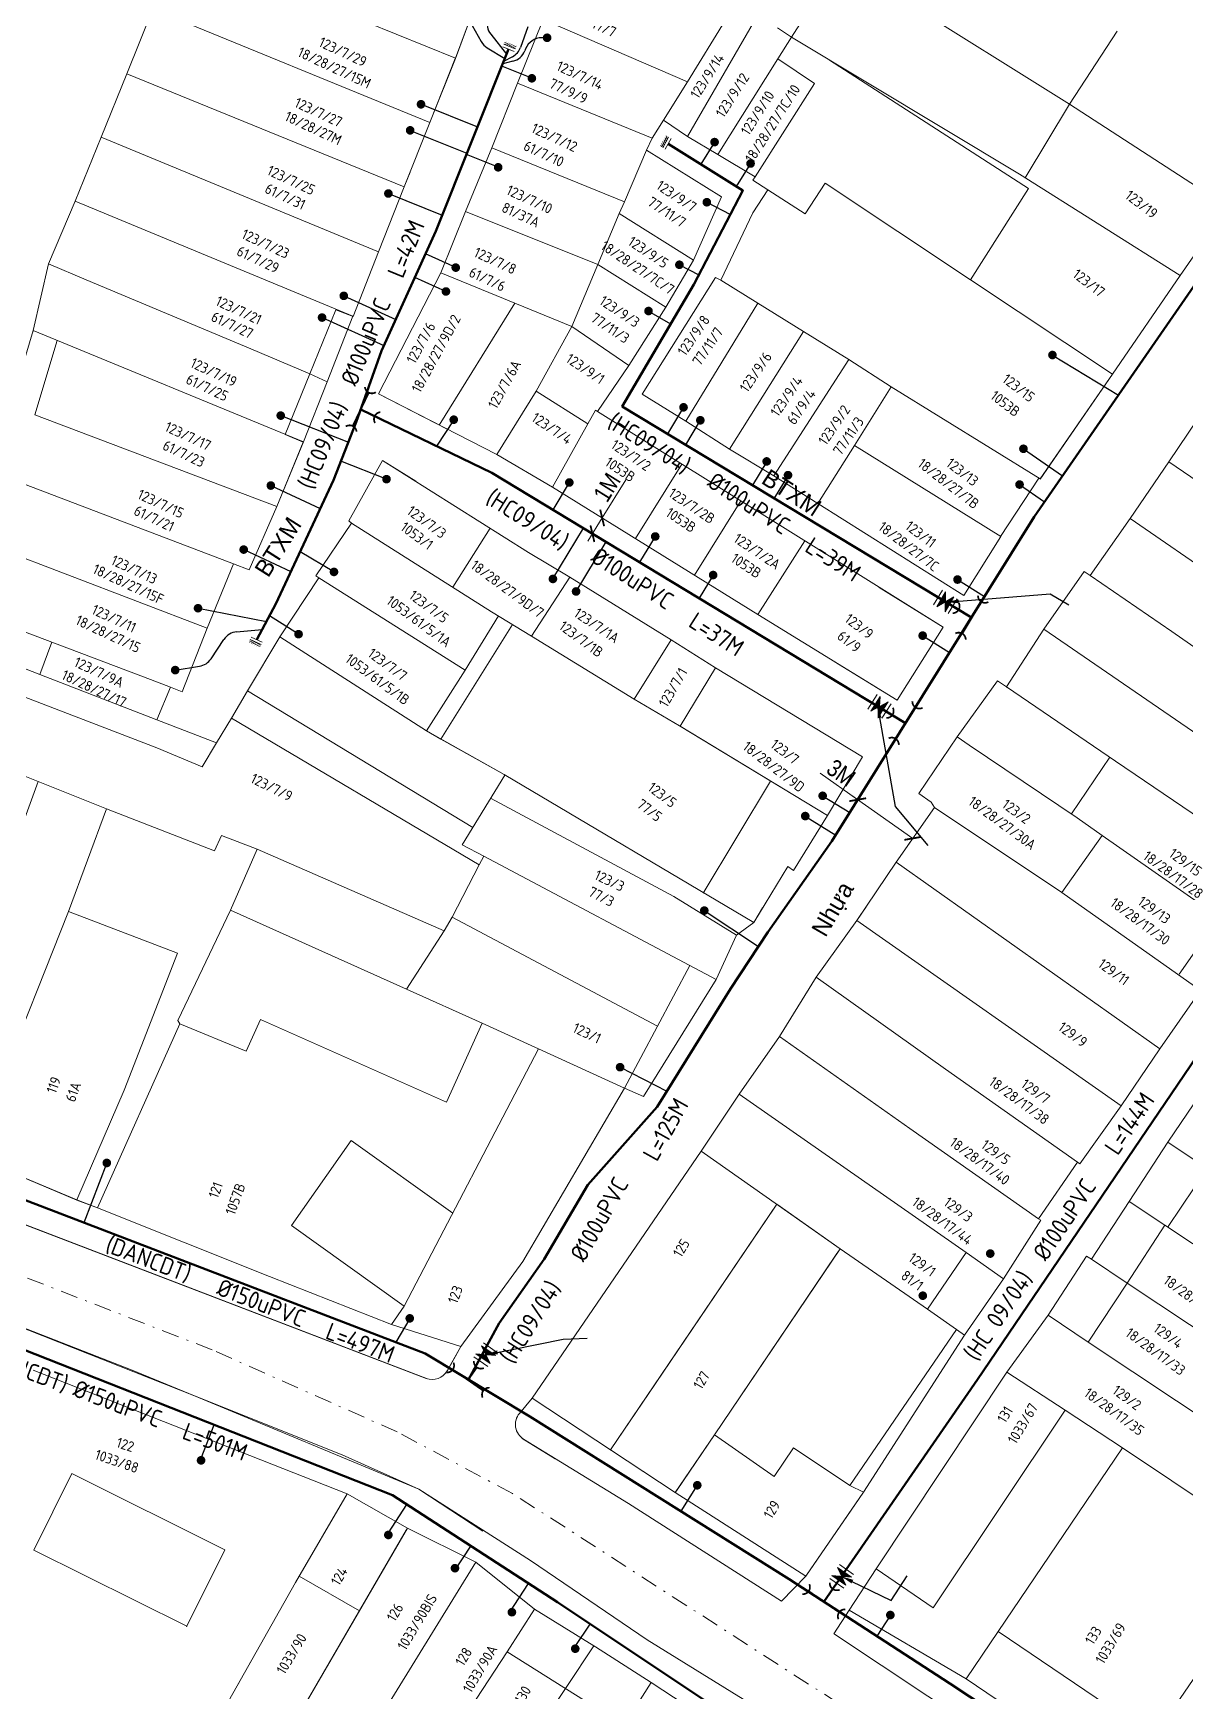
# Model space of a CAD drawing. Header units: inches. Extents: x 595615 to 1194060, y 1190840 to 2385448.
# Drawn here: x 597055.6 to 597122.4, y 1192184.5 to 1192280.7 of the extents above; entities that cross this region are included whole.
import ezdxf
from ezdxf.enums import TextEntityAlignment as Align

# ---------------------------------------------------------------- set-up
doc = ezdxf.new("R2010")
doc.units = ezdxf.units.IN
doc.header["$MEASUREMENT"] = 0
doc.linetypes.add('CENTER2', pattern=[1.125, 0.75, -0.125, 0.125, -0.125])
doc.linetypes.add('DASHDOTX2', pattern=[2, 1, -0.5, 0, -0.5])
doc.layers.get('Defpoints').update_dxf_attribs({"color": 1})
for name, color, linetype, lineweight in [('Chitiet', 4, 'Continuous', 9), ('DN 100 uPVC', 4, 'Continuous', 50), ('DN 150 uPVC', 4, 'Continuous', 50), ('DN 25 PE', 40, 'Continuous', 30), ('DUONG CACH LE', 112, 'Continuous', 5), ('NAM-CDAI', 220, 'Continuous', 25), ('Nen tim duong', 9, 'CENTER2', 0), ('Nen_HTHANH-TP', 9, 'Continuous', 0), ('Nen_SN-HTHANH-TP_new', 7, 'Continuous', 0), ('Nen_SN_HTHANH_old', 9, 'Continuous', 0), ('Te', 4, 'Continuous', 15), ('TEXT PIPE', 3, 'Continuous', 25), ('Text_GiaoThong', 142, 'Continuous', 0), ('TLK 15', 220, 'Continuous', 20), ('VAN', 7, 'Continuous', 20)]:
    doc.layers.add(name, color=color, linetype=linetype, lineweight=lineweight)
doc.layers.add('ki hieu van', color=170, linetype='Continuous')
doc.styles.add('Giao Thong', font='VAPTIMN_0.TTF', dxfattribs={"height": 1})
doc.styles.add('Sonha_QTB', font='isocp.shx', dxfattribs={"height": 0.6, "bigfont": 'bigfont.shx'})
doc.styles.add('text', font='isocp2.shx')
doc.styles.add('VNI-HC', font='VHELVCN_0.TTF')
doc.dimstyles.new('DUONG KICH THUOC', dxfattribs={"dimtxt": 1, "dimasz": 0.7, "dimexe": 0.5, "dimexo": 0.3, "dimgap": 0.2, "dimtad": 1, "dimzin": 0, "dimdsep": 46, "dimtxsty": 'VNI-HC', "dimblk": 'ARCHTICK', "dimcen": 0.09, "dimdle": 0.5, "dimclrd": 256, "dimclre": 256, "dimclrt": 256, "dimadec": 0, "dimazin": 0, "dimtfac": 1, "dimtofl": 0, "dimtmove": 0, "dimatfit": 3, "dimfxl": 1, "dimtolj": 1, "dimtzin": 0, "dimlwd": -1, "dimlwe": -1, "dimarcsym": 0})

# ---------------------------------------------------------------- blocks, each defined once
blk = doc.blocks.new('VAN')
at = {"layer": 'VAN'}
h = blk.add_hatch(color=256, dxfattribs=at)
h.paths.add_polyline_path([(0.207, -0.5), (0.49, 0), (0.207, 0.5)])
h.paths.add_polyline_path([(0.774, 0.5), (0.49, 0), (0.774, -0.5)])
at = {"layer": 'VAN', "ltscale": 100}
for p, q in [((0, 0.5), (0, -0.5)), ((0.774, -0.5), (0.207, 0.5)), ((0.207, -0.5), (0.774, 0.5)), ((0.207, 0.5), (0.207, -0.5)), ((0.774, 0.5), (0.774, -0.5)), ((0.981, 0.5), (0.981, -0.5))]:
    blk.add_line(p, q, dxfattribs=at)
blk = doc.blocks.new('TE+VAN')
at = {"layer": 'Chitiet', "ltscale": 100, "const_width": 0.1}
for points in [[(-0.35, 1.276, 0.571257), (0.35, 1.276)], [(1.098, 0.35, 0.571257), (1.098, -0.35)], [(0.35, -1.276, 0.571257), (-0.35, -1.276)]]:
    blk.add_lwpolyline(points, format="xyb", dxfattribs=at)
for points in [[(0, -1.076), (0, 1.076)], [(0.898, 0), (0, 0)]]:
    blk.add_lwpolyline(points, dxfattribs=at)
at = {"layer": 'VAN'}
blk.add_blockref('VAN', (1.305, 0), dxfattribs=at)
blk = doc.blocks.new('BIT')
at = {"layer": 'Chitiet', "ltscale": 100}
for p, q in [((0.35, 0), (-0.35, 0)), ((-0.303, -0.163), (-0.35, -0.21)), ((0.35, -0.163), (-0.35, -0.163)), ((-0.179, -0.163), (-0.342, -0.325)), ((-0.056, -0.163), (-0.218, -0.325)), ((0.068, -0.163), (-0.094, -0.325)), ((0.192, -0.163), (0.029, -0.325)), ((0.316, -0.163), (0.153, -0.325)), ((0.35, -0.252), (0.277, -0.325))]:
    blk.add_line(p, q, dxfattribs=at)
blk = doc.blocks.new('TE1')
at = {"layer": 'Chitiet', "ltscale": 100, "const_width": 0.1}
for points in [[(-0.35, 1.276, 0.571257), (0.35, 1.276)], [(1.098, 0.35, 0.571257), (1.098, -0.35)], [(0.35, -1.276, 0.571257), (-0.35, -1.276)]]:
    blk.add_lwpolyline(points, format="xyb", dxfattribs=at)
for points in [[(0, -1.076), (0, 1.076)], [(0.898, 0), (0, 0)]]:
    blk.add_lwpolyline(points, dxfattribs=at)
blk = doc.blocks.new('_ArchTick')
at = {"color": 0, "linetype": 'ByBlock', "const_width": 0.15}
blk.add_lwpolyline([(-0.5, -0.5), (0.5, 0.5)], dxfattribs=at)
blk = doc.blocks.new('*D80')
at = {"layer": 'Defpoints', "color": 0}
for p in [(597103.415, 1192236.252), (597106.598, 1192233.991), (597106.609, 1192234.006)]:
    blk.add_point(p, dxfattribs=at)
at = {"layer": 'DUONG CACH LE'}
for p, q in [((597103.404, 1192236.237), (597101.226, 1192237.769)), ((597106.598, 1192233.991), (597102.995, 1192236.525)), ((597103.242, 1192236.007), (597103.117, 1192235.828)), ((597106.436, 1192233.761), (597106.311, 1192233.582))]:
    blk.add_line(p, q, dxfattribs=at)
at = {"layer": 'DUONG CACH LE', "xscale": 0.7, "yscale": 0.7, "zscale": 0.7}
for p, rotation in [((597103.404, 1192236.237), 144.8852671210333), ((597106.598, 1192233.991), 324.8852671210333)]:
    blk.add_blockref('_ArchTick', p, dxfattribs=dict(at, rotation=rotation))
at = {"layer": 'DUONG CACH LE', "insert": (597102.438, 1192237.786), "char_height": 1, "attachment_point": 5, "rotation": 324.88527, "style": 'VNI-HC'}
blk.add_mtext('\\A1;3M', dxfattribs=at)
blk = doc.blocks.new('TLK 15')
at = {"layer": 'TLK 15', "linetype": 'Continuous', "const_width": 0.25}
blk.add_lwpolyline([(-0.125, 0, 1), (0.125, 0, 1)], format="xyb", close=True, dxfattribs=at)
blk = doc.blocks.new('*D141')
at = {"layer": 'Defpoints', "color": 0}
for p in [(597088.573, 1192252.586), (597088.573, 1192252.586), (597088.006, 1192251.672)]:
    blk.add_point(p, dxfattribs=at)
at = {"layer": 'DUONG CACH LE'}
for p, q in [((597088.573, 1192252.586), (597089.949, 1192254.806)), ((597087.743, 1192251.247), (597088.573, 1192252.586)), ((597088.828, 1192252.428), (597088.998, 1192252.323)), ((597088.261, 1192251.514), (597088.431, 1192251.408))]:
    blk.add_line(p, q, dxfattribs=at)
at = {"layer": 'DUONG CACH LE', "xscale": 0.7, "yscale": 0.7, "zscale": 0.7}
for p, rotation in [((597088.573, 1192252.586), 58.2056012453698), ((597088.006, 1192251.672), 238.2056012453698)]:
    blk.add_blockref('_ArchTick', p, dxfattribs=dict(at, rotation=rotation))
at = {"layer": 'DUONG CACH LE', "insert": (597088.851, 1192254.363), "char_height": 1, "attachment_point": 5, "rotation": 58.2056, "style": 'VNI-HC'}
blk.add_mtext('\\A1;1M', dxfattribs=at)

msp = doc.modelspace()

# ---------------------------------------------------------------- linework, layer by layer
at = {"layer": 'DN 100 uPVC'}
msp.add_lwpolyline([(597150.191, 1192306.112), (597150.191, 1192306.112), (597146.47, 1192300.422), (597138.209, 1192287.946), (597135.148, 1192283.4), (597131.848, 1192278.992), (597127.962, 1192273.358, -0.000215), (597127.961, 1192273.357), (597123.421, 1192266.787, -0.000073), (597123.421, 1192266.787), (597113.644, 1192252.647), (597101.9, 1192233.823), (597098.193, 1192228.556), (597096.022, 1192225.268), (597091.769, 1192218.413), (597087.736, 1192213.884), (597085.202, 1192209.568), (597082.599, 1192205.868), (597080.789, 1192202.557)], format="xyb", dxfattribs=at)
for points in [[(597101.441, 1192189.695), (597110.348, 1192202.584), (597129.965, 1192231.48), (597137.327, 1192242.445), (597145.561, 1192254.861), (597152.95, 1192265.767), (597164.577, 1192282.801), (597172.43, 1192293.66), (597177.579, 1192300.639)], [(597068.53, 1192245.532), (597069.642, 1192247.609), (597072.98, 1192254.778), (597074.303, 1192258.153), (597075.759, 1192262.277), (597078.914, 1192269.219), (597083.136, 1192279.787)], [(597110.007, 1192246.818), (597089.741, 1192259.053), (597093.89, 1192266.135), (597096.739, 1192271.578), (597092.4, 1192274.294)], [(597106.179, 1192240.682), (597082.174, 1192255.199), (597074.563, 1192258.888)]]:
    msp.add_lwpolyline(points, dxfattribs=at)
at = {"layer": 'DN 150 uPVC'}
for points in [[(596922.505, 1192245.439), (596934.069, 1192242.58), (596944.928, 1192240.012), (596958.051, 1192236.782), (596978.395, 1192230.794), (596999.795, 1192224.06), (597026.154, 1192215.643), (597044.915, 1192208.295), (597076.412, 1192195.876), (597085.972, 1192189.664), (597145.543, 1192149.961)], [(596967.079, 1192242.485), (596986.889, 1192237.133), (597001.818, 1192231.491), (597028.029, 1192223.15), (597028.029, 1192223.15), (597043.161, 1192217.566), (597056.872, 1192212.313), (597078.296, 1192204.104), (597084.382, 1192200.446), (597099.418, 1192191.009), (597108.755, 1192184.945), (597125.635, 1192173.784), (597142.387, 1192163.626)]]:
    msp.add_lwpolyline(points, dxfattribs=at)
at = {"layer": 'DN 25 PE'}
for p, q in [((597080.333, 1192282.402), (597081.555, 1192280.231)), ((597082.104, 1192280.662), (597083.022, 1192279.501)), ((597084.257, 1192281.076), (597083.836, 1192279.893)), ((597085.377, 1192280.45), (597085.066, 1192280.45)), ((597081.9, 1192279.872), (597082.918, 1192279.241)), ((597084.133, 1192279.815), (597084.086, 1192279.695)), ((597084.493, 1192278.098), (597082.741, 1192278.798)), ((597083.392, 1192279.088), (597082.799, 1192278.944)), ((597083.369, 1192279.349), (597082.849, 1192279.068)), ((597078.06, 1192276.59), (597081.336, 1192275.281)), ((597077.429, 1192275.078), (597080.728, 1192273.76)), ((597095.096, 1192274.396), (597094.291, 1192273.11)), ((597082.538, 1192272.933), (597080.692, 1192273.67)), ((597097.185, 1192273.153), (597096.351, 1192271.821)), ((597076.166, 1192271.412), (597079.291, 1192270.164)), ((597094.646, 1192270.907), (597096.013, 1192270.192)), ((597080.074, 1192267.113), (597078.319, 1192267.91)), ((597093.054, 1192267.278), (597094.18, 1192266.689)), ((597079.506, 1192265.727), (597077.7, 1192266.548)), ((597073.579, 1192265.474), (597076.59, 1192264.105)), ((597072.318, 1192264.214), (597075.9, 1192262.586)), ((597091.263, 1192264.594), (597092.546, 1192263.842)), ((597114.703, 1192262.041), (597118.533, 1192259.717)), ((597069.919, 1192258.524), (597073.845, 1192256.985)), ((597079.959, 1192258.287), (597078.954, 1192256.759)), ((597093.295, 1192259.005), (597092.367, 1192257.467)), ((597094.269, 1192258.253), (597093.413, 1192256.836)), ((597113.019, 1192256.599), (597115.291, 1192255.028)), ((597076.059, 1192254.837), (597073.41, 1192255.874)), ((597098.119, 1192255.866), (597097.291, 1192254.495)), ((597069.345, 1192254.466), (597072.214, 1192253.131)), ((597086.667, 1192254.643), (597085.71, 1192253.061)), ((597099.358, 1192255.07), (597098.552, 1192253.734)), ((597112.794, 1192254.524), (597114.247, 1192253.519)), ((597085.715, 1192249.048), (597087.49, 1192251.984)), ((597067.769, 1192250.75), (597070.51, 1192249.473)), ((597073.01, 1192249.454), (597071.049, 1192250.629)), ((597087.059, 1192248.32), (597088.797, 1192251.194)), ((597091.652, 1192251.51), (597090.747, 1192250.014)), ((597095.013, 1192249.271), (597094.199, 1192247.927)), ((597109.193, 1192249.011), (597110.764, 1192248.031)), ((597065.12, 1192247.348), (597069.086, 1192246.571)), ((597070.954, 1192245.842), (597069.27, 1192246.914)), ((597067.362, 1192245.983), (597068.846, 1192246.121)), ((597065.876, 1192244.417), (597066.621, 1192245.54)), ((597107.171, 1192245.758), (597108.736, 1192244.781)), ((597063.796, 1192243.757), (597065.201, 1192243.982)), ((597101.368, 1192236.463), (597102.936, 1192235.485)), ((597100.358, 1192235.285), (597102.124, 1192234.183)), ((597094.499, 1192229.802), (597097.644, 1192227.725)), ((597089.613, 1192220.714), (597092.331, 1192219.32)), ((597059.826, 1192215.159), (597058.497, 1192211.69)), ((597077.406, 1192206.139), (597076.598, 1192204.755)), ((597065.296, 1192198.025), (597066.058, 1192199.959)), ((597094.091, 1192196.454), (597093.144, 1192194.946)), ((597076.165, 1192193.696), (597077.234, 1192195.342)), ((597080.03, 1192191.516), (597080.948, 1192192.929)), ((597083.209, 1192189.088), (597084.292, 1192190.755)), ((597087.011, 1192187.095), (597087.877, 1192188.394)), ((597105.296, 1192188.923), (597104.505, 1192187.705))]:
    msp.add_line(p, q, dxfattribs=at)
for centre, start, end in [((597082.889, 1192281.282), 166.4675, 218.3279), ((597085.064, 1192279.45), 89.91333, 158.61229), ((597082.427, 1192280.722), 209.38164, 238.22602), ((597082.894, 1192280.229), 298.39272, 340.38278), ((597083.155, 1192280.06), 283.71437, 338.61229), ((597067.455, 1192244.988), 95.30851, 146.4359), ((597065.043, 1192244.97), 279.10519, 326.4359)]:
    msp.add_arc(centre, 1, start, end, dxfattribs=at)
at = {"layer": 'Nen tim duong', "linetype": 'DASHDOTX2'}
msp.add_line((597065.937, 1192204.314), (597050.412, 1192210.341), dxfattribs=at)
msp.add_lwpolyline([(597153.438, 1192150.876), (597130.386, 1192164.77), (597107.605, 1192180.37), (597083.372, 1192195.975), (597076.678, 1192199.547), (597065.937, 1192204.314)], dxfattribs=at)
at = {"layer": 'Nen_HTHANH-TP', "linetype": 'Continuous'}
for p, q in [((597080.056, 1192279.245), (597083.01, 1192287.237)), ((597080.066, 1192279.265), (597083.01, 1192287.237)), ((597097.639, 1192287.899), (597115.698, 1192276.594)), ((597064.031, 1192285.762), (597080.066, 1192279.265)), ((597102.402, 1192284.923), (597099.555, 1192280.481)), ((597060.997, 1192278.36), (597062.504, 1192282.111)), ((597062.504, 1192282.111), (597078.569, 1192275.524)), ((597083.668, 1192277.808), (597085.155, 1192281.509)), ((597085.155, 1192281.509), (597083.668, 1192277.808)), ((597085.155, 1192281.509), (597093.517, 1192277.896)), ((597093.517, 1192277.896), (597095.715, 1192281.448)), ((597093.53, 1192274.716), (597097.574, 1192281.709)), ((597098.745, 1192281.03), (597099.555, 1192280.481)), ((597098.776, 1192279.23), (597099.555, 1192280.481)), ((597099.555, 1192280.481), (597112.782, 1192272.541)), ((597115.698, 1192276.594), (597118.465, 1192280.836)), ((597080.046, 1192279.245), (597078.569, 1192275.524)), ((597080.056, 1192279.245), (597078.569, 1192275.524)), ((597080.056, 1192279.245), (597080.046, 1192279.245)), ((597080.066, 1192279.265), (597080.056, 1192279.245)), ((597095.281, 1192273.677), (597098.776, 1192279.23)), ((597098.776, 1192279.23), (597100.888, 1192277.802)), ((597113.322, 1192271.712), (597101.756, 1192279.153)), ((597059.49, 1192274.688), (597060.997, 1192278.36)), ((597060.997, 1192278.36), (597077.092, 1192271.803)), ((597083.668, 1192277.808), (597082.161, 1192274.067)), ((597082.161, 1192274.067), (597083.668, 1192277.808)), ((597091.47, 1192274.624), (597083.668, 1192277.808)), ((597092.139, 1192275.665), (597093.517, 1192277.896)), ((597097.442, 1192272.379), (597100.888, 1192277.802)), ((597113.122, 1192272.322), (597115.698, 1192276.594)), ((597115.698, 1192276.594), (597124.873, 1192270.641)), ((597092.139, 1192275.665), (597091.47, 1192274.624)), ((597093.53, 1192274.716), (597092.139, 1192275.665)), ((597057.983, 1192270.967), (597059.49, 1192274.688)), ((597059.49, 1192274.688), (597075.595, 1192268.021)), ((597078.569, 1192275.524), (597077.092, 1192271.803)), ((597078.569, 1192275.524), (597077.092, 1192271.803)), ((597095.281, 1192273.677), (597093.53, 1192274.716)), ((597080.634, 1192270.366), (597082.161, 1192274.067)), ((597080.634, 1192270.366), (597082.161, 1192274.067)), ((597082.161, 1192274.067), (597089.863, 1192270.933)), ((597091.151, 1192273.934), (597089.863, 1192270.933)), ((597091.47, 1192274.624), (597091.151, 1192273.934)), ((597091.151, 1192273.934), (597095.503, 1192271.228)), ((597097.442, 1192272.379), (597095.281, 1192273.677)), ((597077.092, 1192271.803), (597075.595, 1192268.021)), ((597077.092, 1192271.803), (597075.595, 1192268.021)), ((597077.422, 1192272.643), (597077.092, 1192271.803)), ((597097.322, 1192272.179), (597097.442, 1192272.379)), ((597098.192, 1192271.63), (597097.322, 1192272.179)), ((597101.512, 1192272.012), (597100.354, 1192270.241)), ((597109.947, 1192266.399), (597101.512, 1192272.012)), ((597112.782, 1192272.541), (597122.117, 1192266.659)), ((597056.446, 1192267.336), (597057.983, 1192270.967)), ((597057.983, 1192270.967), (597074.098, 1192264.29)), ((597089.863, 1192270.933), (597089.554, 1192270.243)), ((597093.876, 1192267.546), (597095.503, 1192271.228)), ((597097.314, 1192270.299), (597098.192, 1192271.63)), ((597100.354, 1192270.241), (597098.192, 1192271.63)), ((597109.947, 1192266.399), (597113.322, 1192271.712)), ((597079.206, 1192266.814), (597080.634, 1192270.366)), ((597079.206, 1192266.814), (597080.634, 1192270.366)), ((597088.316, 1192267.292), (597080.634, 1192270.366)), ((597089.554, 1192270.243), (597088.316, 1192267.292)), ((597089.554, 1192270.243), (597093.876, 1192267.546)), ((597095.457, 1192266.377), (597097.314, 1192270.299)), ((597124.873, 1192270.641), (597122.117, 1192266.659)), ((597124.873, 1192270.641), (597122.117, 1192266.659)), ((597075.595, 1192268.021), (597074.118, 1192264.28)), ((597075.595, 1192268.021), (597074.118, 1192264.28)), ((597055.559, 1192263.455), (597056.446, 1192267.336)), ((597058.637, 1192266.398), (597056.446, 1192267.336)), ((597086.819, 1192263.701), (597088.316, 1192267.292)), ((597088.316, 1192267.292), (597092.268, 1192264.815)), ((597092.268, 1192264.815), (597093.876, 1192267.546)), ((597058.637, 1192266.398), (597068.19, 1192262.395)), ((597079.206, 1192266.814), (597075.592, 1192259.781)), ((597075.592, 1192259.781), (597079.206, 1192266.814)), ((597086.819, 1192263.701), (597079.206, 1192266.814)), ((597090.892, 1192259.774), (597095.157, 1192266.547)), ((597095.157, 1192266.547), (597095.457, 1192266.377)), ((597097.598, 1192265.049), (597095.457, 1192266.377)), ((597118.191, 1192260.936), (597109.947, 1192266.399)), ((597122.117, 1192266.659), (597118.191, 1192260.936)), ((597122.117, 1192266.659), (597118.191, 1192260.936)), ((597079.118, 1192257.978), (597083.507, 1192265.055)), ((597093.423, 1192258.196), (597097.598, 1192265.049)), ((597100.249, 1192263.401), (597097.598, 1192265.049)), ((597073.118, 1192264.669), (597071.611, 1192260.958)), ((597071.611, 1192260.958), (597073.118, 1192264.669)), ((597072.611, 1192260.489), (597074.098, 1192264.29)), ((597074.118, 1192264.28), (597073.118, 1192264.669)), ((597074.098, 1192264.29), (597074.108, 1192264.3)), ((597074.098, 1192264.29), (597074.118, 1192264.28)), ((597090.111, 1192261.433), (597092.268, 1192264.815)), ((597054.003, 1192258.264), (597055.559, 1192263.455)), ((597055.559, 1192263.455), (597071.234, 1192256.998)), ((597084.742, 1192259.939), (597086.819, 1192263.701)), ((597086.819, 1192263.701), (597090.111, 1192261.433)), ((597095.955, 1192256.578), (597100.249, 1192263.401)), ((597102.88, 1192261.783), (597100.249, 1192263.401)), ((597056.95, 1192262.886), (597055.653, 1192258.575)), ((597068.19, 1192262.395), (597071.611, 1192260.958)), ((597088.293, 1192258.772), (597090.111, 1192261.433)), ((597098.536, 1192255.03), (597102.88, 1192261.783)), ((597105.352, 1192260.185), (597102.88, 1192261.783)), ((597071.611, 1192260.958), (597070.174, 1192257.437)), ((597071.234, 1192256.998), (597072.611, 1192260.489)), ((597071.611, 1192260.958), (597072.611, 1192260.489)), ((597118.191, 1192260.936), (597113.996, 1192254.842)), ((597113.996, 1192254.852), (597118.191, 1192260.936)), ((597075.592, 1192259.781), (597082.465, 1192256.267)), ((597079.574, 1192257.745), (597075.592, 1192259.781)), ((597082.465, 1192256.267), (597084.742, 1192259.939)), ((597084.742, 1192259.939), (597087.743, 1192258.051)), ((597093.423, 1192258.196), (597090.892, 1192259.774)), ((597103.214, 1192256.794), (597105.352, 1192260.185)), ((597113.996, 1192254.852), (597105.352, 1192260.185)), ((597055.653, 1192258.575), (597069.697, 1192253.247)), ((597088.193, 1192258.842), (597087.743, 1192258.051)), ((597088.293, 1192258.772), (597088.193, 1192258.842)), ((597102.79, 1192249.723), (597088.293, 1192258.772)), ((597121.465, 1192255.848), (597123.693, 1192259.17)), ((597121.465, 1192255.848), (597123.693, 1192259.17)), ((597070.174, 1192257.437), (597071.224, 1192256.978)), ((597087.743, 1192258.051), (597085.696, 1192254.37)), ((597095.955, 1192256.578), (597093.423, 1192258.196)), ((597069.697, 1192253.247), (597071.234, 1192256.998)), ((597071.224, 1192256.978), (597069.697, 1192253.247)), ((597098.536, 1192255.03), (597095.955, 1192256.578)), ((597101.097, 1192253.432), (597103.214, 1192256.794)), ((597111.699, 1192251.501), (597103.214, 1192256.794)), ((597075.825, 1192255.922), (597073.868, 1192252.41)), ((597073.868, 1192252.41), (597075.825, 1192255.922)), ((597075.825, 1192255.922), (597084.299, 1192250.588)), ((597075.825, 1192255.922), (597077.766, 1192254.713)), ((597082.465, 1192256.267), (597085.696, 1192254.37)), ((597119.208, 1192252.547), (597121.465, 1192255.848)), ((597119.208, 1192252.547), (597121.465, 1192255.848)), ((597121.465, 1192255.848), (597134.753, 1192246.679)), ((597067.17, 1192249.925), (597053.076, 1192255.283)), ((597101.097, 1192253.432), (597098.536, 1192255.03)), ((597113.922, 1192254.889), (597111.695, 1192251.504)), ((597085.696, 1192254.37), (597097.602, 1192246.989)), ((597069.697, 1192253.247), (597068.08, 1192249.575)), ((597069.697, 1192253.247), (597068.08, 1192249.575)), ((597109.551, 1192248.089), (597101.097, 1192253.432)), ((597116.891, 1192249.255), (597119.208, 1192252.547)), ((597116.891, 1192249.255), (597119.208, 1192252.547)), ((597119.208, 1192252.547), (597133.436, 1192242.748)), ((597071.961, 1192249.219), (597074.018, 1192252.28)), ((597071.961, 1192249.219), (597074.018, 1192252.28)), ((597074.018, 1192252.28), (597073.868, 1192252.41)), ((597074.018, 1192252.28), (597073.868, 1192252.41)), ((597082.152, 1192247.147), (597074.018, 1192252.28)), ((597065.643, 1192246.193), (597051.879, 1192251.462)), ((597084.299, 1192250.588), (597086.701, 1192249.15)), ((597097.602, 1192246.989), (597100.329, 1192251.261)), ((597109.551, 1192248.089), (597111.699, 1192251.501)), ((597065.643, 1192246.193), (597067.17, 1192249.925)), ((597067.17, 1192249.925), (597065.643, 1192246.193)), ((597067.17, 1192249.925), (597068.08, 1192249.575)), ((597068.08, 1192249.575), (597067.17, 1192249.925)), ((597108.353, 1192246.248), (597102.79, 1192249.723)), ((597072.121, 1192249.119), (597069.863, 1192245.687)), ((597069.863, 1192245.687), (597072.121, 1192249.119)), ((597072.121, 1192249.119), (597071.961, 1192249.219)), ((597072.121, 1192249.119), (597071.961, 1192249.219)), ((597080.625, 1192243.746), (597072.121, 1192249.119)), ((597084.463, 1192245.729), (597086.701, 1192249.15)), ((597086.701, 1192249.15), (597092.584, 1192245.505)), ((597114.203, 1192246.133), (597116.55, 1192249.484)), ((597114.203, 1192246.133), (597116.55, 1192249.484)), ((597116.55, 1192249.484), (597116.891, 1192249.255)), ((597116.55, 1192249.484), (597116.891, 1192249.255)), ((597116.891, 1192249.255), (597121.623, 1192245.989)), ((597104.651, 1192248.555), (597108.353, 1192246.248)), ((597080.625, 1192243.746), (597082.562, 1192246.897)), ((597082.152, 1192247.147), (597084.463, 1192245.729)), ((597105.696, 1192242.016), (597097.602, 1192246.989)), ((597053.293, 1192246.633), (597062.355, 1192243.211)), ((597064.196, 1192242.492), (597065.643, 1192246.193)), ((597079.218, 1192239.744), (597083.373, 1192246.398)), ((597108.353, 1192246.248), (597105.696, 1192242.016)), ((597105.696, 1192242.016), (597108.353, 1192246.248)), ((597112.046, 1192242.781), (597114.203, 1192246.133)), ((597112.046, 1192242.781), (597114.203, 1192246.133)), ((597114.203, 1192246.133), (597129.702, 1192235.495)), ((597121.623, 1192245.989), (597132.009, 1192238.777)), ((597055.935, 1192243.506), (597056.644, 1192245.376)), ((597067.996, 1192242.555), (597069.863, 1192245.687)), ((597078.378, 1192240.224), (597069.863, 1192245.687)), ((597078.378, 1192240.224), (597069.863, 1192245.687)), ((597084.463, 1192245.729), (597090.436, 1192242.073)), ((597090.436, 1192242.073), (597092.584, 1192245.505)), ((597092.584, 1192245.505), (597095.155, 1192243.897)), ((597049.635, 1192244.261), (597062.739, 1192239.251)), ((597055.935, 1192243.506), (597052.594, 1192244.803)), ((597095.155, 1192243.897), (597093.098, 1192240.496)), ((597095.155, 1192243.897), (597103.689, 1192238.724)), ((597105.696, 1192242.016), (597102.045, 1192244.263)), ((597062.737, 1192240.871), (597055.935, 1192243.506)), ((597063.516, 1192242.772), (597062.355, 1192243.211)), ((597080.625, 1192243.746), (597078.378, 1192240.224)), ((597111.515, 1192243.14), (597109.168, 1192239.889)), ((597109.168, 1192239.889), (597111.515, 1192243.14)), ((597112.046, 1192242.781), (597111.515, 1192243.14)), ((597111.515, 1192243.14), (597112.046, 1192242.781)), ((597062.737, 1192240.871), (597063.516, 1192242.772)), ((597064.196, 1192242.492), (597063.516, 1192242.772)), ((597067.996, 1192242.555), (597067.057, 1192240.975)), ((597067.996, 1192242.555), (597081.062, 1192234.616)), ((597093.058, 1192240.516), (597090.436, 1192242.073)), ((597112.036, 1192242.751), (597112.046, 1192242.781)), ((597118.369, 1192238.476), (597112.046, 1192242.781)), ((597067.057, 1192240.975), (597066.198, 1192239.534)), ((597067.057, 1192240.975), (597081.444, 1192232.466)), ((597066.198, 1192239.534), (597062.737, 1192240.871)), ((597082.89, 1192237.697), (597078.378, 1192240.224)), ((597079.218, 1192239.744), (597078.378, 1192240.224)), ((597093.098, 1192240.496), (597093.058, 1192240.516)), ((597093.058, 1192240.516), (597101.642, 1192235.312)), ((597101.642, 1192235.322), (597093.098, 1192240.496)), ((597065.369, 1192238.153), (597062.739, 1192239.251)), ((597066.198, 1192239.534), (597065.369, 1192238.153)), ((597082.89, 1192237.697), (597079.218, 1192239.744)), ((597109.168, 1192239.889), (597106.941, 1192236.587)), ((597106.941, 1192236.587), (597109.168, 1192239.889)), ((597106.941, 1192236.587), (597109.168, 1192239.889)), ((597109.168, 1192239.889), (597109.878, 1192239.409)), ((597109.878, 1192239.409), (597116.132, 1192235.184)), ((597055.84, 1192237.296), (597051.829, 1192238.892)), ((597103.689, 1192238.724), (597101.642, 1192235.322)), ((597118.039, 1192238.696), (597115.802, 1192235.414)), ((597127.464, 1192232.293), (597118.369, 1192238.476)), ((597048.407, 1192216.91), (597055.84, 1192237.296)), ((597059.801, 1192235.709), (597055.84, 1192237.296)), ((597082.93, 1192237.667), (597080.453, 1192233.625)), ((597097.367, 1192229.119), (597082.89, 1192237.697)), ((597094.425, 1192230.817), (597098.35, 1192237.31)), ((597092.736, 1192230.615), (597082.101, 1192236.317)), ((597107.661, 1192236.087), (597106.941, 1192236.587)), ((597107.661, 1192236.087), (597106.941, 1192236.587)), ((597057.596, 1192229.757), (597059.801, 1192235.709)), ((597066.083, 1192233.264), (597059.801, 1192235.709)), ((597101.642, 1192235.322), (597099.684, 1192232.131)), ((597101.642, 1192235.322), (597099.684, 1192232.131)), ((597101.642, 1192235.312), (597099.684, 1192232.131)), ((597107.861, 1192235.787), (597105.624, 1192232.606)), ((597105.624, 1192232.606), (597107.861, 1192235.787)), ((597105.624, 1192232.606), (597107.861, 1192235.787)), ((597107.661, 1192236.087), (597107.861, 1192235.787)), ((597107.861, 1192235.787), (597107.661, 1192236.087)), ((597107.861, 1192235.787), (597107.661, 1192236.087)), ((597107.861, 1192235.787), (597115.245, 1192230.843)), ((597116.132, 1192235.184), (597117.593, 1192234.155)), ((597066.483, 1192234.164), (597066.083, 1192233.264)), ((597068.553, 1192233.366), (597066.483, 1192234.164)), ((597066.996, 1192229.835), (597068.553, 1192233.366)), ((597068.553, 1192233.366), (597079.407, 1192228.635)), ((597080.453, 1192233.625), (597081.714, 1192232.956)), ((597117.593, 1192234.155), (597115.245, 1192230.843)), ((597124.377, 1192229.421), (597117.593, 1192234.155)), ((597079.867, 1192229.425), (597081.444, 1192232.466)), ((597081.444, 1192232.466), (597081.714, 1192232.956)), ((597081.714, 1192232.956), (597095.179, 1192225.807)), ((597099.354, 1192232.351), (597097.367, 1192229.119)), ((597099.354, 1192232.351), (597097.367, 1192229.119)), ((597099.684, 1192232.131), (597099.354, 1192232.351)), ((597099.684, 1192232.131), (597099.354, 1192232.351)), ((597099.684, 1192232.131), (597099.354, 1192232.351)), ((597105.624, 1192232.606), (597103.347, 1192229.234)), ((597103.347, 1192229.234), (597105.624, 1192232.606)), ((597120.943, 1192221.788), (597105.624, 1192232.606)), ((597120.943, 1192221.788), (597105.624, 1192232.606)), ((597096.367, 1192228.368), (597092.736, 1192230.615)), ((597122.95, 1192225.41), (597115.245, 1192230.843)), ((597051.978, 1192215.582), (597057.596, 1192229.757)), ((597063.928, 1192227.322), (597057.596, 1192229.757)), ((597066.996, 1192229.835), (597063.941, 1192223.432)), ((597077.22, 1192225.243), (597066.996, 1192229.835)), ((597079.867, 1192229.425), (597079.407, 1192228.635)), ((597079.867, 1192229.425), (597091.782, 1192223.095)), ((597097.367, 1192229.119), (597097.886, 1192229.969)), ((597103.347, 1192229.234), (597103.886, 1192230.024)), ((597124.377, 1192229.421), (597122.059, 1192226.109)), ((597079.407, 1192228.635), (597077.22, 1192225.243)), ((597097.367, 1192229.119), (597096.367, 1192228.368)), ((597096.367, 1192228.368), (597097.367, 1192229.119)), ((597096.367, 1192228.368), (597097.367, 1192229.119)), ((597103.347, 1192229.234), (597100.989, 1192225.932)), ((597100.989, 1192225.932), (597103.347, 1192229.234)), ((597100.989, 1192225.932), (597103.347, 1192229.234)), ((597118.695, 1192218.466), (597103.347, 1192229.234)), ((597096.367, 1192228.368), (597095.179, 1192225.807)), ((597096.367, 1192228.368), (597095.179, 1192225.807)), ((597095.179, 1192225.807), (597096.367, 1192228.368)), ((597060.825, 1192219.38), (597063.928, 1192227.322)), ((597089.875, 1192219.503), (597093.659, 1192226.616)), ((597095.179, 1192225.807), (597090.965, 1192219.014)), ((597090.965, 1192219.014), (597095.179, 1192225.807)), ((597100.989, 1192225.932), (597098.862, 1192222.49)), ((597098.862, 1192222.49), (597100.989, 1192225.932)), ((597098.862, 1192222.49), (597100.989, 1192225.932)), ((597108.504, 1192220.608), (597100.989, 1192225.932)), ((597081.612, 1192223.266), (597077.22, 1192225.243)), ((597123.25, 1192225.11), (597120.943, 1192221.788)), ((597064.062, 1192223.222), (597059.29, 1192212.558)), ((597063.941, 1192223.432), (597064.062, 1192223.222)), ((597064.062, 1192223.222), (597067.913, 1192221.645)), ((597067.913, 1192221.645), (597068.741, 1192223.486)), ((597068.741, 1192223.486), (597079.535, 1192218.685)), ((597079.535, 1192218.685), (597081.612, 1192223.266)), ((597084.873, 1192221.779), (597081.612, 1192223.266)), ((597077.085, 1192206.843), (597084.873, 1192221.779)), ((597089.875, 1192219.503), (597084.873, 1192221.779)), ((597096.515, 1192219.158), (597098.862, 1192222.49)), ((597096.515, 1192219.158), (597098.862, 1192222.49)), ((597106.426, 1192217.166), (597098.862, 1192222.49)), ((597120.943, 1192221.788), (597118.695, 1192218.466)), ((597032.654, 1192220.167), (597078.35, 1192202.658)), ((597116.148, 1192215.204), (597108.504, 1192220.608)), ((597058.09, 1192213.017), (597060.825, 1192219.38)), ((597089.875, 1192219.503), (597083.973, 1192209.448)), ((597083.973, 1192209.448), (597089.875, 1192219.503)), ((597090.965, 1192219.014), (597089.875, 1192219.503)), ((597089.875, 1192219.503), (597090.965, 1192219.014)), ((597094.318, 1192215.837), (597096.515, 1192219.158)), ((597094.318, 1192215.837), (597096.515, 1192219.158)), ((597109.702, 1192209.959), (597096.515, 1192219.158)), ((597123.634, 1192219.68), (597121.397, 1192216.358)), ((597118.695, 1192218.466), (597116.288, 1192215.104)), ((597106.426, 1192217.166), (597113.891, 1192211.912)), ((597070.551, 1192211.527), (597074.007, 1192216.46)), ((597074.007, 1192216.46), (597079.9, 1192212.235)), ((597121.397, 1192216.358), (597119.16, 1192212.927)), ((597121.397, 1192216.358), (597123.688, 1192214.83)), ((597058.08, 1192213.007), (597051.978, 1192215.582)), ((597058.09, 1192213.017), (597051.978, 1192215.582)), ((597084.509, 1192201.509), (597094.318, 1192215.837)), ((597084.509, 1192201.509), (597094.318, 1192215.837)), ((597094.318, 1192215.837), (597102.382, 1192210.173)), ((597116.148, 1192215.204), (597113.891, 1192211.912)), ((597116.288, 1192215.104), (597116.148, 1192215.204)), ((597123.688, 1192214.83), (597121.411, 1192211.478)), ((597059.29, 1192212.558), (597058.08, 1192213.007)), ((597058.09, 1192213.017), (597059.29, 1192212.558)), ((597069.263, 1192208.576), (597059.29, 1192212.558)), ((597059.29, 1192212.558), (597069.263, 1192208.576)), ((597098.7, 1192212.76), (597089.061, 1192198.502)), ((597098.7, 1192212.76), (597089.061, 1192198.502)), ((597119.16, 1192212.927), (597116.963, 1192209.565)), ((597119.16, 1192212.927), (597121.231, 1192211.538)), ((597053.971, 1192212.004), (597078.443, 1192202.622)), ((597070.551, 1192211.527), (597077.085, 1192206.843)), ((597114.021, 1192211.832), (597111.853, 1192208.441)), ((597113.891, 1192211.912), (597114.021, 1192211.832)), ((597121.231, 1192211.538), (597119.044, 1192208.176)), ((597121.231, 1192211.538), (597134.538, 1192202.749)), ((597102.382, 1192210.173), (597095.101, 1192199.387)), ((597107.455, 1192206.667), (597102.382, 1192210.173)), ((597043.524, 1192210.095), (597064.919, 1192201.643)), ((597083.973, 1192209.448), (597080.377, 1192204.515)), ((597080.377, 1192204.515), (597083.973, 1192209.448)), ((597109.702, 1192209.959), (597107.455, 1192206.667)), ((597111.853, 1192208.441), (597109.702, 1192209.959)), ((597116.682, 1192209.755), (597114.455, 1192206.323)), ((597116.963, 1192209.565), (597116.682, 1192209.755)), ((597116.963, 1192209.565), (597119.044, 1192208.176)), ((597076.346, 1192205.782), (597069.263, 1192208.576)), ((597069.263, 1192208.576), (597076.346, 1192205.782)), ((597111.853, 1192208.441), (597109.596, 1192205.159)), ((597119.044, 1192208.176), (597116.766, 1192204.755)), ((597119.044, 1192208.176), (597125.177, 1192204.111)), ((597052.965, 1192206.393), (597061.298, 1192203.13)), ((597076.346, 1192205.782), (597077.085, 1192206.843)), ((597109.136, 1192205.489), (597107.455, 1192206.667)), ((597114.455, 1192206.323), (597112.048, 1192203.011)), ((597114.455, 1192206.323), (597116.766, 1192204.755)), ((597080.377, 1192204.515), (597076.346, 1192205.782)), ((597076.346, 1192205.782), (597080.377, 1192204.515)), ((597109.136, 1192205.489), (597102.953, 1192196.444)), ((597109.596, 1192205.159), (597109.136, 1192205.489)), ((597079.554, 1192203.037), (597080.377, 1192204.515)), ((597080.377, 1192204.515), (597079.579, 1192203.101)), ((597103.733, 1192196.054), (597109.596, 1192205.159)), ((597116.766, 1192204.755), (597129.703, 1192196.155)), ((597055.548, 1192203.135), (597073.784, 1192195.96)), ((597061.298, 1192203.13), (597064.919, 1192201.643)), ((597112.048, 1192203.011), (597104.467, 1192191.605)), ((597112.048, 1192203.011), (597115.44, 1192200.814)), ((597064.919, 1192201.643), (597077.943, 1192196.233)), ((597064.919, 1192201.643), (597073.482, 1192198.22)), ((597083.77, 1192200.623), (597084.509, 1192201.509)), ((597084.509, 1192201.509), (597083.772, 1192200.625)), ((597092.813, 1192196.025), (597084.509, 1192201.509)), ((597107.789, 1192189.347), (597115.44, 1192200.814)), ((597115.44, 1192200.814), (597118.771, 1192198.626)), ((597085.842, 1192197.98), (597083.928, 1192199.176)), ((597084.016, 1192199.132), (597090.104, 1192195.393)), ((597095.101, 1192199.387), (597098.553, 1192196.97)), ((597098.553, 1192196.97), (597099.681, 1192198.621)), ((597099.681, 1192198.621), (597102.953, 1192196.444)), ((597118.771, 1192198.626), (597111.55, 1192187.97)), ((597118.771, 1192198.626), (597127.426, 1192192.823)), ((597073.482, 1192198.22), (597077.943, 1192196.233)), ((597057.803, 1192197.127), (597055.596, 1192192.685)), ((597057.803, 1192197.127), (597066.676, 1192192.714)), ((597073.784, 1192195.96), (597070.778, 1192190.808)), ((597077.943, 1192196.233), (597081.645, 1192193.786)), ((597077.943, 1192196.233), (597084.407, 1192192.089)), ((597092.813, 1192196.025), (597100.387, 1192191.171)), ((597100.387, 1192191.171), (597103.733, 1192196.054)), ((597102.953, 1192196.444), (597103.733, 1192196.054)), ((597090.104, 1192195.393), (597098.979, 1192189.73)), ((597077.275, 1192193.963), (597070.225, 1192181.857)), ((597077.275, 1192193.963), (597081.237, 1192191.986)), ((597055.596, 1192192.685), (597064.47, 1192188.272)), ((597066.676, 1192192.714), (597064.47, 1192188.272)), ((597081.237, 1192191.986), (597073.866, 1192180.05)), ((597081.237, 1192191.986), (597084.649, 1192189.269)), ((597084.407, 1192192.089), (597091.18, 1192187.494)), ((597127.856, 1192192.534), (597121.823, 1192183.649)), ((597070.997, 1192191.178), (597074.489, 1192189.171)), ((597104.467, 1192191.605), (597102.909, 1192189.203)), ((597104.467, 1192191.605), (597107.789, 1192189.347)), ((597070.778, 1192190.808), (597065.945, 1192182.274)), ((597084.649, 1192189.269), (597083.061, 1192186.797)), ((597088.081, 1192187.142), (597084.649, 1192189.269)), ((597102.909, 1192189.203), (597109.702, 1192185.229)), ((597080.5, 1192175.725), (597088.081, 1192187.142)), ((597088.081, 1192187.142), (597088.191, 1192187.072)), ((597088.191, 1192187.072), (597091.412, 1192185.004)), ((597091.18, 1192187.494), (597098.874, 1192182.73)), ((597102.007, 1192187.84), (597102.05, 1192187.813)), ((597102.05, 1192187.813), (597116.718, 1192178.105)), ((597111.55, 1192187.97), (597109.702, 1192185.229)), ((597111.55, 1192187.97), (597120.615, 1192181.848)), ((597083.061, 1192186.797), (597077.208, 1192177.873)), ((597083.061, 1192186.797), (597089.794, 1192182.553)), ((597109.702, 1192185.229), (597118.777, 1192179.086)), ((597091.412, 1192185.004), (597084.032, 1192173.438)), ((597091.412, 1192185.004), (597098.146, 1192180.6))]:
    msp.add_line(p, q, dxfattribs=at)
for points in [[(597090.507, 1192251.388), (597093.203, 1192255.707)], [(597093.928, 1192249.267), (597096.617, 1192253.576)], [(597082.067, 1192251.994), (597079.904, 1192248.566)], [(597100.387, 1192191.171), (597098.979, 1192189.73)], [(597102.909, 1192189.203), (597102.007, 1192187.841)]]:
    msp.add_lwpolyline(points, dxfattribs=at)
for centre, start, end in [((597078.708, 1192203.592), 249.03515, 330.58782), ((597084.539, 1192199.984), 140.14527, 238.44325)]:
    msp.add_arc(centre, 1, start, end, dxfattribs=at)
for p in [(597055.559, 1192263.455), (597065.369, 1192238.153), (597064.47, 1192188.272)]:
    msp.add_point(p, dxfattribs=at)
at = {"layer": 'Nen_HTHANH-TP', "linetype": 'Continuous', "invisible_edges": 5}
for points in [[(597091.265, 1192201.761), (597095.101, 1192199.387), (597102.382, 1192210.173), (597098.553, 1192212.543)], [(597098.553, 1192212.543), (597102.382, 1192210.173), (597098.7, 1192212.76)], [(597102.208, 1192209.915), (597107.455, 1192206.667), (597102.382, 1192210.173)], [(597096.058, 1192200.805), (597103.733, 1192196.054), (597109.596, 1192205.159), (597102.12, 1192209.785)], [(597102.12, 1192209.785), (597109.596, 1192205.159), (597109.136, 1192205.489), (597102.142, 1192209.817)], [(597102.142, 1192209.817), (597109.136, 1192205.489), (597107.455, 1192206.667), (597102.208, 1192209.915)], [(597089.061, 1192198.502), (597092.888, 1192196.134), (597095.101, 1192199.387), (597091.265, 1192201.761)], [(597095.101, 1192199.387), (597102.766, 1192194.643), (597103.733, 1192196.054), (597096.058, 1192200.805)], [(597092.813, 1192196.025), (597100.468, 1192191.288), (597102.766, 1192194.643), (597095.101, 1192199.387)], [(597092.813, 1192196.025), (597092.813, 1192196.025), (597092.888, 1192196.134), (597089.061, 1192198.502)], [(597070.778, 1192190.808), (597074.203, 1192188.688), (597077.205, 1192193.842), (597073.784, 1192195.96)], [(597073.784, 1192195.96), (597077.205, 1192193.842), (597077.275, 1192193.963)], [(597100.387, 1192191.171), (597100.387, 1192191.171), (597100.468, 1192191.288), (597092.813, 1192196.025)], [(597066.881, 1192183.927), (597070.225, 1192181.857), (597074.203, 1192188.688), (597070.778, 1192190.808)]]:
    msp.add_3dface(points, dxfattribs=at)

# ---------------------------------------------------------------- block references
at = {"layer": 'Chitiet'}
for name, p, rotation in [('BIT', (597083.136, 1192279.787), 157.4799356198855), ('BIT', (597092.4, 1192274.294), 240.6820889875638), ('TE+VAN', (597110.027, 1192246.796), 149.062483924028), ('BIT', (597068.53, 1192245.532), 335.5198091670845), ('TE+VAN', (597106.179, 1192240.682), 147.3499535880437), ('TE+VAN', (597080.789, 1192202.557), 55.11398165316858), ('TE+VAN', (597101.441, 1192189.695), 55.11398165316858)]:
    msp.add_blockref(name, p, dxfattribs=dict(at, rotation=rotation))
at = {"layer": 'Te', "rotation": 334.1012217906711}
msp.add_blockref('TE1', (597074.563, 1192258.888), dxfattribs=at)
at = {"layer": 'TLK 15', "rotation": 359.9999999934133}
for p in [(597085.377, 1192280.45), (597084.493, 1192278.098), (597078.06, 1192276.59), (597077.429, 1192275.078), (597095.096, 1192274.396), (597082.538, 1192272.933), (597097.185, 1192273.153), (597076.166, 1192271.412), (597094.646, 1192270.907), (597080.074, 1192267.113), (597093.054, 1192267.278), (597073.579, 1192265.474), (597079.506, 1192265.727), (597072.318, 1192264.214), (597091.263, 1192264.594), (597114.703, 1192262.041), (597093.295, 1192259.005), (597069.919, 1192258.524), (597079.959, 1192258.287), (597094.269, 1192258.253), (597113.019, 1192256.599), (597098.119, 1192255.866), (597069.345, 1192254.466), (597076.059, 1192254.837), (597086.667, 1192254.643), (597099.358, 1192255.07), (597112.794, 1192254.524), (597091.652, 1192251.51), (597067.769, 1192250.75), (597073.01, 1192249.454), (597085.715, 1192249.048), (597095.013, 1192249.271), (597109.193, 1192249.011), (597087.059, 1192248.32), (597065.12, 1192247.348), (597070.954, 1192245.842), (597107.171, 1192245.758), (597063.796, 1192243.757), (597101.368, 1192236.463), (597100.358, 1192235.285), (597094.499, 1192229.802), (597089.613, 1192220.714), (597059.826, 1192215.159), (597111.093, 1192209.898), (597107.179, 1192207.454), (597077.406, 1192206.139), (597065.296, 1192197.9), (597094.091, 1192196.454), (597076.165, 1192193.571), (597080.03, 1192191.641), (597083.334, 1192189.088), (597105.296, 1192188.923), (597087.011, 1192186.97)]:
    msp.add_blockref('TLK 15', p, dxfattribs=at)
at = {"layer": 'TLK 15'}
for p in [(597085.377, 1192280.45), (597084.493, 1192278.098), (597078.06, 1192276.59), (597077.429, 1192275.078), (597095.096, 1192274.396), (597082.538, 1192272.933), (597097.185, 1192273.153), (597076.166, 1192271.412), (597094.646, 1192270.907), (597080.074, 1192267.113), (597093.054, 1192267.278), (597073.579, 1192265.474), (597079.506, 1192265.727), (597072.318, 1192264.214), (597091.263, 1192264.594), (597114.703, 1192262.041), (597093.295, 1192259.005), (597069.919, 1192258.524), (597079.959, 1192258.287), (597094.269, 1192258.253), (597113.019, 1192256.599), (597098.119, 1192255.866), (597069.345, 1192254.466), (597076.059, 1192254.837), (597086.667, 1192254.643), (597099.358, 1192255.07), (597112.794, 1192254.524), (597091.652, 1192251.51), (597067.769, 1192250.75), (597073.01, 1192249.454), (597085.715, 1192249.048), (597095.013, 1192249.271), (597109.193, 1192249.011), (597087.059, 1192248.32), (597065.12, 1192247.348), (597070.954, 1192245.842), (597107.171, 1192245.758), (597063.796, 1192243.757), (597101.368, 1192236.463), (597100.358, 1192235.285), (597094.499, 1192229.802), (597089.613, 1192220.714), (597059.826, 1192215.159), (597111.093, 1192209.898), (597107.179, 1192207.454), (597077.406, 1192206.139), (597065.296, 1192197.9), (597094.091, 1192196.454), (597076.165, 1192193.571), (597080.03, 1192191.641), (597083.334, 1192189.088), (597105.296, 1192188.923), (597087.011, 1192186.97)]:
    msp.add_blockref('TLK 15', p, dxfattribs=at)

# ---------------------------------------------------------------- texts
at = {"layer": 'NAM-CDAI', "style": 'text'}
for s, rotation, p in [('L=42M', 67.62209, (597076.997, 1192266.433)), ('(HC09/04)', 67.62209, (597071.809, 1192254.16)), ('(HC09/04)', 327.79905, (597088.794, 1192257.9)), ('(HC09/04)', 327.79905, (597081.727, 1192253.484)), ('L=39M', 327.38363, (597100.264, 1192250.687)), ('L=37M', 327.38363, (597093.512, 1192246.33)), ('L=125M', 60.76586, (597091.746, 1192215.181)), ('L=144M', 56.12468, (597118.488, 1192215.539)), ('(DANCDT)', 339.04732, (597059.668, 1192210.032)), ('(HC09/04)', 57.74575, (597083.412, 1192203.417)), ('(HC 09/04)', 56.04713, (597110.327, 1192203.579)), ('L=497M', 339.04732, (597072.449, 1192204.991)), ('(DANCDT)', 339.64843, (597052.52, 1192203.593)), ('L=501M', 339.64843, (597064.132, 1192199.18))]:
    msp.add_text(s, height=1, rotation=rotation, dxfattribs=at).set_placement(p)
at = {"layer": 'Nen_SN-HTHANH-TP_new', "style": 'Sonha_QTB'}
for s, rotation, p in [('123/7/29', 335.04623, (597073.526, 1192279.633)), ('123/7/14', 335.04623, (597087.282, 1192278.268)), ('123/9/14', 57.41053, (597094.667, 1192278.232)), ('123/9/12', 57.41053, (597096.132, 1192277.118)), ('123/7/27', 335.04623, (597072.114, 1192276.127)), ('123/9/10', 57.41053, (597097.592, 1192276.09)), ('123/7/12', 335.04623, (597085.806, 1192274.664)), ('123/7/25', 335.04623, (597070.527, 1192272.189)), ('123/7/10', 335.04623, (597084.359, 1192271.072)), ('123/9/7', 326.21333, (597092.889, 1192271.259)), ('123/19', 322.56023, (597119.875, 1192270.788)), ('123/7/23', 335.04623, (597069.039, 1192268.497)), ('123/9/5', 326.21333, (597091.251, 1192268.003)), ('123/7/8', 335.04623, (597082.369, 1192267.512)), ('123/17', 322.56023, (597116.82, 1192266.222)), ('123/7/21', 335.04623, (597067.484, 1192264.639)), ('123/9/3', 326.21333, (597089.589, 1192264.569)), ('123/9/8', 55.52064, (597093.88, 1192263.177)), ('123/7/6', 61.31075, (597078.054, 1192262.749)), ('123/9/6', 55.52064, (597097.485, 1192261.054)), ('123/7/19', 335.04623, (597066.034, 1192261.041)), ('123/7/6A', 61.31075, (597082.904, 1192260.339)), ('123/9/1', 326.21333, (597087.6, 1192261.241)), ('123/9/4', 55.52064, (597099.271, 1192259.644)), ('123/15', 322.56023, (597112.743, 1192260.13)), ('123/7/4', 326.21333, (597085.656, 1192257.783)), ('123/9/2', 55.52064, (597102.039, 1192257.979)), ('123/7/17', 335.04623, (597064.54, 1192257.335)), ('123/7/2', 326.21333, (597090.248, 1192256.223)), ('123/13', 322.56023, (597109.479, 1192255.251)), ('123/7/15', 335.04623, (597062.961, 1192253.415)), ('123/7/2B', 326.21333, (597093.78, 1192253.291)), ('123/7/3', 323.62998, (597078.395, 1192252.349)), ('123/7/2A', 326.21333, (597097.566, 1192250.646)), ('123/11', 322.56023, (597107.062, 1192251.639)), ('123/7/13', 335.04623, (597061.42, 1192249.591)), ('123/7/5', 323.62998, (597078.517, 1192247.445)), ('123/7/11', 335.04623, (597060.246, 1192246.752)), ('123/7/1A', 326.21333, (597088.257, 1192246.347)), ('123/9', 322.56023, (597103.489, 1192246.299)), ('123/7/7', 323.62998, (597076.121, 1192244.083)), ('123/7/9A', 335.04623, (597059.379, 1192243.631)), ('123/7/1', 59.87212, (597092.685, 1192242.752)), ('123/7', 322.56023, (597099.178, 1192239.018)), ('123/7/9', 333.64349, (597069.394, 1192236.96)), ('123/5', 322.56023, (597092.059, 1192236.514)), ('123/2', 323.83145, (597112.611, 1192235.55)), ('129/15', 323.83145, (597122.426, 1192232.605)), ('123/3', 334.63176, (597089.004, 1192231.537)), ('129/13', 323.83145, (597120.615, 1192229.837)), ('129/11', 323.83145, (597118.262, 1192226.241)), ('123/1', 334.63176, (597087.693, 1192222.693)), ('129/9', 323.83145, (597115.889, 1192222.614)), ('119', 70.04623, (597056.74, 1192219.683)), ('129/7', 323.83145, (597113.726, 1192219.309)), ('129/5', 323.83145, (597111.417, 1192215.781)), ('121', 70.04623, (597066.144, 1192213.583)), ('129/3', 323.83145, (597109.242, 1192212.456)), ('125', 58.93174, (597093.165, 1192210.221)), ('129/1', 323.83145, (597107.15, 1192209.259)), ('123', 70.04623, (597080.048, 1192207.525)), ('129/4', 323.83145, (597121.424, 1192205.128)), ('127', 58.93174, (597094.338, 1192202.555)), ('129/2', 323.83145, (597119.025, 1192201.537)), ('131', 58.93174, (597111.948, 1192200.558)), ('122', 342.02783, (597060.904, 1192198.808)), ('129', 58.93174, (597098.418, 1192195.05)), ('124', 58.93174, (597073.314, 1192191.179)), ('126', 58.93174, (597076.551, 1192189.086)), ('133', 58.93174, (597117.073, 1192187.743)), ('128', 58.93174, (597080.533, 1192186.511)), ('130', 58.93174, (597083.966, 1192184.291))]:
    msp.add_text(s, height=0.6, rotation=rotation, dxfattribs=at).set_placement(p, align=Align.MIDDLE)
at = {"layer": 'Nen_SN_HTHANH_old', "style": 'Sonha_QTB'}
for s, rotation, p in [('61/17/7', 335.04623, (597088.214, 1192281.249)), ('18/28/27/15M', 335.04623, (597073.033, 1192278.713)), ('77/9/9', 335.04623, (597086.626, 1192277.361)), ('18/28/27/7C/10', 57.41053, (597098.463, 1192275.476)), ('18/28/27M', 335.04623, (597071.808, 1192275.209)), ('61/7/10', 335.04623, (597085.189, 1192273.718)), ('61/7/31', 335.04623, (597070.182, 1192271.238)), ('81/37A', 335.04623, (597083.854, 1192270.172)), ('77/11/7', 326.21333, (597092.326, 1192270.338)), ('61/7/29', 335.04623, (597068.602, 1192267.584)), ('18/28/27/7C/7', 326.21333, (597090.636, 1192267.115)), ('61/7/6', 335.04623, (597081.908, 1192266.437)), ('61/7/27', 335.04623, (597067.107, 1192263.777)), ('18/28/27/9D/2', 61.31075, (597078.937, 1192262.126)), ('77/11/3', 326.21333, (597089.042, 1192263.609)), ('77/11/7', 55.52064, (597094.701, 1192262.539)), ('61/7/25', 335.04623, (597065.652, 1192260.148)), ('61/9/4', 55.52064, (597100.128, 1192259.03)), ('1053B', 322.56023, (597111.974, 1192259.222)), ('77/11/3', 55.52064, (597102.864, 1192257.345)), ('61/7/23', 335.04623, (597064.298, 1192256.313)), ('1053B', 326.21333, (597089.622, 1192255.398)), ('18/28/27/7B', 322.56023, (597108.674, 1192254.58)), ('61/7/21', 335.04623, (597062.574, 1192252.551)), ('1053B', 326.21333, (597093.153, 1192252.467)), ('1053/1', 323.62998, (597077.824, 1192251.551)), ('18/28/27/7C', 322.56023, (597106.361, 1192250.934)), ('18/28/27/15F', 335.04623, (597061.079, 1192248.746)), ('18/28/27/9D/7', 323.62998, (597083.076, 1192248.471)), ('1053B', 326.21333, (597096.94, 1192249.821)), ('1053/61/5/1A', 323.62998, (597077.938, 1192246.589)), ('18/28/27/15', 335.04623, (597059.904, 1192245.859)), ('123/7/1B', 323.62998, (597087.358, 1192245.562)), ('61/9', 322.56023, (597102.906, 1192245.413)), ('1053/61/5/1B', 323.62998, (597075.541, 1192243.224)), ('18/28/27/17', 335.04623, (597059.09, 1192242.685)), ('18/28/27/9D', 322.56023, (597098.53, 1192238.154)), ('77/5', 322.56023, (597091.324, 1192235.621)), ('18/28/27/30A', 323.83145, (597111.793, 1192234.886)), ('18/28/17/28', 323.83145, (597121.714, 1192231.883)), ('77/3', 332.95804, (597088.533, 1192230.614)), ('18/28/17/30', 323.83145, (597119.797, 1192229.173)), ('18/28/17/38', 323.83145, (597112.772, 1192218.783)), ('61A', 70.04623, (597057.88, 1192219.284)), ('18/28/17/40', 323.83145, (597110.487, 1192215.264)), ('1057B', 70.04623, (597067.285, 1192213.07)), ('18/28/17/44', 323.83145, (597108.316, 1192211.795)), ('81/1', 323.83145, (597106.571, 1192208.341)), ('18/28/17/31', 323.83145, (597122.843, 1192207.299)), ('18/28/17/33', 323.83145, (597120.688, 1192204.215)), ('18/28/17/35', 323.83145, (597118.287, 1192200.726)), ('1033/67', 58.93174, (597112.98, 1192200.043)), ('1033/88', 341.0372, (597060.413, 1192197.849)), ('1033/90BIS', 58.93174, (597077.838, 1192188.525)), ('1033/69', 58.93174, (597118.074, 1192187.284)), ('1033/90', 58.93174, (597070.546, 1192186.673)), ('1033/90A', 58.93174, (597081.485, 1192185.808))]:
    msp.add_text(s, height=0.6, rotation=rotation, dxfattribs=at).set_placement(p, align=Align.MIDDLE)
at = {"layer": 'TEXT PIPE', "style": 'text'}
for s, rotation, p in [('%%c100uPVC', 67.28697, (597074.293, 1192260.177)), ('%%c100uPVC', 327.04851, (597094.589, 1192254.46)), ('%%c100uPVC', 327.04851, (597087.837, 1192250.102)), ('%%c100uPVC', 60.43074, (597087.531, 1192209.346)), ('%%c100uPVC', 56.13127, (597114.339, 1192209.402)), ('%%c150uPVC', 338.7122, (597066.128, 1192207.539)), ('%%c150uPVC', 339.31332, (597057.785, 1192201.661))]:
    msp.add_text(s, height=1, rotation=rotation, dxfattribs=at).set_placement(p)
at = {"layer": 'Text_GiaoThong', "linetype": 'Continuous', "style": 'Giao Thong'}
for s, rotation, p in [('BTXM', 327.0593, (597099.571, 1192254.052)), ('BTXM', 57.63263, (597069.762, 1192250.912)), ('Nhöïa', 59.88198, (597102.013, 1192229.86))]:
    msp.add_text(s, height=1, rotation=rotation, dxfattribs=at).set_placement(p, align=Align.MIDDLE)

# ---------------------------------------------------------------- dimensions: what is measured, and where the dimension line sits
at = {"layer": 'DUONG CACH LE'}
dim = msp.add_aligned_dim(p1=(597088.006, 1192251.672), p2=(597088.573, 1192252.586), distance=0, text='1M', dimstyle='DUONG KICH THUOC', override={"dimpost": 'M'}, dxfattribs=at)
dim.commit()
dim.dimension.update_dxf_attribs({"geometry": '*D141', "text_midpoint": (597088.851, 1192254.363)})
dim = msp.add_linear_dim(base=(597106.598, 1192233.991), p1=(597103.415, 1192236.252), p2=(597106.609, 1192234.006), angle=324.88527, text='3M', dimstyle='DUONG KICH THUOC', override={"dimpost": 'M'}, dxfattribs=at)
dim.commit()
dim.dimension.update_dxf_attribs({"geometry": '*D80', "text_midpoint": (597102.029, 1192237.204), "dimtype": 161})

# ---------------------------------------------------------------- leaders
at = {"layer": 'ki hieu van'}
for points in [[(597108.559, 1192247.692), (597114.576, 1192248.191), (597115.654, 1192247.542)], [(597104.548, 1192241.668), (597105.582, 1192235.837), (597107.477, 1192233.574)], [(597081.816, 1192204.029), (597086.302, 1192204.926), (597087.703, 1192204.999)], [(597102.459, 1192191.168), (597105.335, 1192189.775), (597106.267, 1192191.201)]]:
    msp.add_leader(points, dimstyle='DUONG KICH THUOC', override={"dimgap": 0.2, "dimtad": 0}, dxfattribs=at)

doc.saveas('drawing.dxf')
